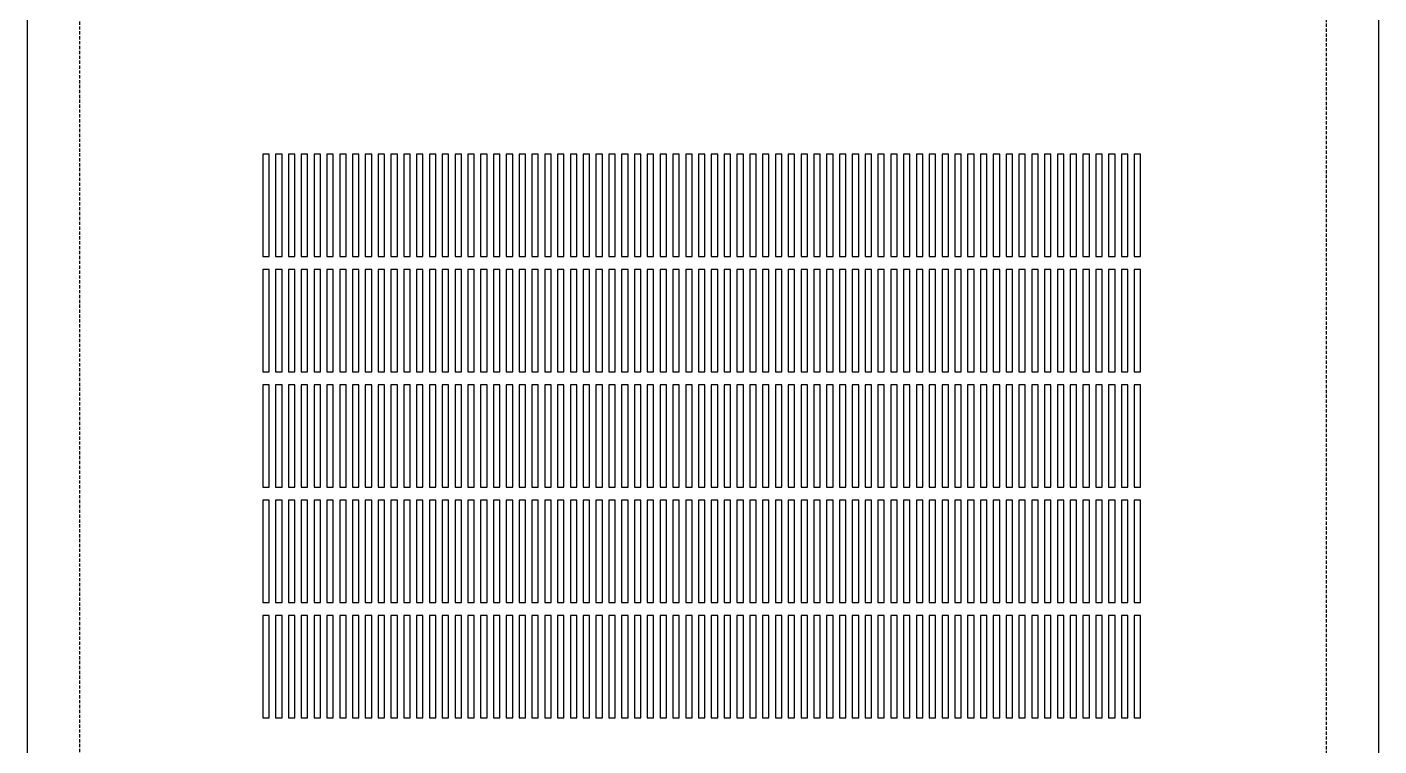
# Model space of a CAD drawing. Header units: millimetres. Extents: x 228 to 755, y -1078 to 1078.
# Drawn here: x 228 to 755, y 517 to 797 of the extents above; entities that cross this region are included whole.
import ezdxf

# ---------------------------------------------------------------- set-up
doc = ezdxf.new("R2010")
doc.units = ezdxf.units.MM
doc.linetypes.add('HIDDEN', pattern=[1.905, 1.27, -0.635])
doc.layers.add('BEND-UP', color=5, linetype='HIDDEN')

msp = doc.modelspace()

# ---------------------------------------------------------------- linework, layer by layer
for p, q in [((227.76, 964), (227.76, 36)), ((755.24, 36), (755.24, 964)), ((322.25, 747.5), (319.75, 747.5)), ((319.75, 747.5), (319.75, 707.5)), ((322.25, 707.5), (322.25, 747.5)), ((327.25, 747.5), (324.75, 747.5)), ((324.75, 747.5), (324.75, 707.5)), ((327.25, 707.5), (327.25, 747.5)), ((332.25, 747.5), (329.75, 747.5)), ((329.75, 747.5), (329.75, 707.5)), ((332.25, 707.5), (332.25, 747.5)), ((337.25, 747.5), (334.75, 747.5)), ((334.75, 747.5), (334.75, 707.5)), ((337.25, 707.5), (337.25, 747.5)), ((342.25, 747.5), (339.75, 747.5)), ((339.75, 747.5), (339.75, 707.5)), ((342.25, 707.5), (342.25, 747.5)), ((347.25, 747.5), (344.75, 747.5)), ((344.75, 747.5), (344.75, 707.5)), ((347.25, 707.5), (347.25, 747.5)), ((352.25, 747.5), (349.75, 747.5)), ((349.75, 747.5), (349.75, 707.5)), ((352.25, 707.5), (352.25, 747.5)), ((357.25, 747.5), (354.75, 747.5)), ((354.75, 747.5), (354.75, 707.5)), ((357.25, 707.5), (357.25, 747.5)), ((362.25, 747.5), (359.75, 747.5)), ((359.75, 747.5), (359.75, 707.5)), ((362.25, 707.5), (362.25, 747.5)), ((367.25, 747.5), (364.75, 747.5)), ((364.75, 747.5), (364.75, 707.5)), ((367.25, 707.5), (367.25, 747.5)), ((372.25, 747.5), (369.75, 747.5)), ((369.75, 747.5), (369.75, 707.5)), ((372.25, 707.5), (372.25, 747.5)), ((377.25, 747.5), (374.75, 747.5)), ((374.75, 747.5), (374.75, 707.5)), ((377.25, 707.5), (377.25, 747.5)), ((382.25, 747.5), (379.75, 747.5)), ((379.75, 747.5), (379.75, 707.5)), ((382.25, 707.5), (382.25, 747.5)), ((387.25, 747.5), (384.75, 747.5)), ((384.75, 747.5), (384.75, 707.5)), ((387.25, 707.5), (387.25, 747.5)), ((392.25, 747.5), (389.75, 747.5)), ((389.75, 747.5), (389.75, 707.5)), ((392.25, 707.5), (392.25, 747.5)), ((397.25, 747.5), (394.75, 747.5)), ((394.75, 747.5), (394.75, 707.5)), ((397.25, 707.5), (397.25, 747.5)), ((402.25, 747.5), (399.75, 747.5)), ((399.75, 747.5), (399.75, 707.5)), ((402.25, 707.5), (402.25, 747.5)), ((407.25, 747.5), (404.75, 747.5)), ((404.75, 747.5), (404.75, 707.5)), ((407.25, 707.5), (407.25, 747.5)), ((412.25, 747.5), (409.75, 747.5)), ((409.75, 747.5), (409.75, 707.5)), ((412.25, 707.5), (412.25, 747.5)), ((417.25, 747.5), (414.75, 747.5)), ((414.75, 747.5), (414.75, 707.5)), ((417.25, 707.5), (417.25, 747.5)), ((422.25, 747.5), (419.75, 747.5)), ((419.75, 747.5), (419.75, 707.5)), ((422.25, 707.5), (422.25, 747.5)), ((427.25, 747.5), (424.75, 747.5)), ((424.75, 747.5), (424.75, 707.5)), ((427.25, 707.5), (427.25, 747.5)), ((432.25, 747.5), (429.75, 747.5)), ((429.75, 747.5), (429.75, 707.5)), ((432.25, 707.5), (432.25, 747.5)), ((437.25, 747.5), (434.75, 747.5)), ((434.75, 747.5), (434.75, 707.5)), ((437.25, 707.5), (437.25, 747.5)), ((442.25, 747.5), (439.75, 747.5)), ((439.75, 747.5), (439.75, 707.5)), ((442.25, 707.5), (442.25, 747.5)), ((447.25, 747.5), (444.75, 747.5)), ((444.75, 747.5), (444.75, 707.5)), ((447.25, 707.5), (447.25, 747.5)), ((452.25, 747.5), (449.75, 747.5)), ((449.75, 747.5), (449.75, 707.5)), ((452.25, 707.5), (452.25, 747.5)), ((457.25, 747.5), (454.75, 747.5)), ((454.75, 747.5), (454.75, 707.5)), ((457.25, 707.5), (457.25, 747.5)), ((462.25, 747.5), (459.75, 747.5)), ((459.75, 747.5), (459.75, 707.5)), ((462.25, 707.5), (462.25, 747.5)), ((467.25, 747.5), (464.75, 747.5)), ((464.75, 747.5), (464.75, 707.5)), ((467.25, 707.5), (467.25, 747.5)), ((472.25, 747.5), (469.75, 747.5)), ((469.75, 747.5), (469.75, 707.5)), ((472.25, 707.5), (472.25, 747.5)), ((477.25, 747.5), (474.75, 747.5)), ((474.75, 747.5), (474.75, 707.5)), ((477.25, 707.5), (477.25, 747.5)), ((482.25, 747.5), (479.75, 747.5)), ((479.75, 747.5), (479.75, 707.5)), ((482.25, 707.5), (482.25, 747.5)), ((487.25, 747.5), (484.75, 747.5)), ((484.75, 747.5), (484.75, 707.5)), ((487.25, 707.5), (487.25, 747.5)), ((492.25, 747.5), (489.75, 747.5)), ((489.75, 747.5), (489.75, 707.5)), ((492.25, 707.5), (492.25, 747.5)), ((497.25, 747.5), (494.75, 747.5)), ((494.75, 747.5), (494.75, 707.5)), ((497.25, 707.5), (497.25, 747.5)), ((502.25, 747.5), (499.75, 747.5)), ((499.75, 747.5), (499.75, 707.5)), ((502.25, 707.5), (502.25, 747.5)), ((507.25, 747.5), (504.75, 747.5)), ((504.75, 747.5), (504.75, 707.5)), ((507.25, 707.5), (507.25, 747.5)), ((512.25, 747.5), (509.75, 747.5)), ((509.75, 747.5), (509.75, 707.5)), ((512.25, 707.5), (512.25, 747.5)), ((517.25, 747.5), (514.75, 747.5)), ((514.75, 747.5), (514.75, 707.5)), ((517.25, 707.5), (517.25, 747.5)), ((522.25, 747.5), (519.75, 747.5)), ((519.75, 747.5), (519.75, 707.5)), ((522.25, 707.5), (522.25, 747.5)), ((527.25, 747.5), (524.75, 747.5)), ((524.75, 747.5), (524.75, 707.5)), ((527.25, 707.5), (527.25, 747.5)), ((532.25, 747.5), (529.75, 747.5)), ((529.75, 747.5), (529.75, 707.5)), ((532.25, 707.5), (532.25, 747.5)), ((537.25, 747.5), (534.75, 747.5)), ((534.75, 747.5), (534.75, 707.5)), ((537.25, 707.5), (537.25, 747.5)), ((542.25, 747.5), (539.75, 747.5)), ((539.75, 747.5), (539.75, 707.5)), ((542.25, 707.5), (542.25, 747.5)), ((547.25, 747.5), (544.75, 747.5)), ((544.75, 747.5), (544.75, 707.5)), ((547.25, 707.5), (547.25, 747.5)), ((552.25, 747.5), (549.75, 747.5)), ((549.75, 747.5), (549.75, 707.5)), ((552.25, 707.5), (552.25, 747.5)), ((557.25, 747.5), (554.75, 747.5)), ((554.75, 747.5), (554.75, 707.5)), ((557.25, 707.5), (557.25, 747.5)), ((562.25, 747.5), (559.75, 747.5)), ((559.75, 747.5), (559.75, 707.5)), ((562.25, 707.5), (562.25, 747.5)), ((567.25, 747.5), (564.75, 747.5)), ((564.75, 747.5), (564.75, 707.5)), ((567.25, 707.5), (567.25, 747.5)), ((572.25, 747.5), (569.75, 747.5)), ((569.75, 747.5), (569.75, 707.5)), ((572.25, 707.5), (572.25, 747.5)), ((577.25, 747.5), (574.75, 747.5)), ((574.75, 747.5), (574.75, 707.5)), ((577.25, 707.5), (577.25, 747.5)), ((582.25, 747.5), (579.75, 747.5)), ((579.75, 747.5), (579.75, 707.5)), ((582.25, 707.5), (582.25, 747.5)), ((587.25, 747.5), (584.75, 747.5)), ((584.75, 747.5), (584.75, 707.5)), ((587.25, 707.5), (587.25, 747.5)), ((592.25, 747.5), (589.75, 747.5)), ((589.75, 747.5), (589.75, 707.5)), ((592.25, 707.5), (592.25, 747.5)), ((597.25, 747.5), (594.75, 747.5)), ((594.75, 747.5), (594.75, 707.5)), ((597.25, 707.5), (597.25, 747.5)), ((602.25, 747.5), (599.75, 747.5)), ((599.75, 747.5), (599.75, 707.5)), ((602.25, 707.5), (602.25, 747.5)), ((607.25, 747.5), (604.75, 747.5)), ((604.75, 747.5), (604.75, 707.5)), ((607.25, 707.5), (607.25, 747.5)), ((612.25, 747.5), (609.75, 747.5)), ((609.75, 747.5), (609.75, 707.5)), ((612.25, 707.5), (612.25, 747.5)), ((617.25, 747.5), (614.75, 747.5)), ((614.75, 747.5), (614.75, 707.5)), ((617.25, 707.5), (617.25, 747.5)), ((622.25, 747.5), (619.75, 747.5)), ((619.75, 747.5), (619.75, 707.5)), ((622.25, 707.5), (622.25, 747.5)), ((627.25, 747.5), (624.75, 747.5)), ((624.75, 747.5), (624.75, 707.5)), ((627.25, 707.5), (627.25, 747.5)), ((632.25, 747.5), (629.75, 747.5)), ((629.75, 747.5), (629.75, 707.5)), ((632.25, 707.5), (632.25, 747.5)), ((637.25, 747.5), (634.75, 747.5)), ((634.75, 747.5), (634.75, 707.5)), ((637.25, 707.5), (637.25, 747.5)), ((642.25, 747.5), (639.75, 747.5)), ((639.75, 747.5), (639.75, 707.5)), ((642.25, 707.5), (642.25, 747.5)), ((647.25, 747.5), (644.75, 747.5)), ((644.75, 747.5), (644.75, 707.5)), ((647.25, 707.5), (647.25, 747.5)), ((652.25, 747.5), (649.75, 747.5)), ((649.75, 747.5), (649.75, 707.5)), ((652.25, 707.5), (652.25, 747.5)), ((657.25, 747.5), (654.75, 747.5)), ((654.75, 747.5), (654.75, 707.5)), ((657.25, 707.5), (657.25, 747.5)), ((662.25, 747.5), (659.75, 747.5)), ((659.75, 747.5), (659.75, 707.5)), ((662.25, 707.5), (662.25, 747.5)), ((319.75, 707.5), (322.25, 707.5)), ((324.75, 707.5), (327.25, 707.5)), ((329.75, 707.5), (332.25, 707.5)), ((334.75, 707.5), (337.25, 707.5)), ((339.75, 707.5), (342.25, 707.5)), ((344.75, 707.5), (347.25, 707.5)), ((349.75, 707.5), (352.25, 707.5)), ((354.75, 707.5), (357.25, 707.5)), ((359.75, 707.5), (362.25, 707.5)), ((364.75, 707.5), (367.25, 707.5)), ((369.75, 707.5), (372.25, 707.5)), ((374.75, 707.5), (377.25, 707.5)), ((379.75, 707.5), (382.25, 707.5)), ((384.75, 707.5), (387.25, 707.5)), ((389.75, 707.5), (392.25, 707.5)), ((394.75, 707.5), (397.25, 707.5)), ((399.75, 707.5), (402.25, 707.5)), ((404.75, 707.5), (407.25, 707.5)), ((409.75, 707.5), (412.25, 707.5)), ((414.75, 707.5), (417.25, 707.5)), ((419.75, 707.5), (422.25, 707.5)), ((424.75, 707.5), (427.25, 707.5)), ((429.75, 707.5), (432.25, 707.5)), ((434.75, 707.5), (437.25, 707.5)), ((439.75, 707.5), (442.25, 707.5)), ((444.75, 707.5), (447.25, 707.5)), ((449.75, 707.5), (452.25, 707.5)), ((454.75, 707.5), (457.25, 707.5)), ((459.75, 707.5), (462.25, 707.5)), ((464.75, 707.5), (467.25, 707.5)), ((469.75, 707.5), (472.25, 707.5)), ((474.75, 707.5), (477.25, 707.5)), ((479.75, 707.5), (482.25, 707.5)), ((484.75, 707.5), (487.25, 707.5)), ((489.75, 707.5), (492.25, 707.5)), ((494.75, 707.5), (497.25, 707.5)), ((499.75, 707.5), (502.25, 707.5)), ((504.75, 707.5), (507.25, 707.5)), ((509.75, 707.5), (512.25, 707.5)), ((514.75, 707.5), (517.25, 707.5)), ((519.75, 707.5), (522.25, 707.5)), ((524.75, 707.5), (527.25, 707.5)), ((529.75, 707.5), (532.25, 707.5)), ((534.75, 707.5), (537.25, 707.5)), ((539.75, 707.5), (542.25, 707.5)), ((544.75, 707.5), (547.25, 707.5)), ((549.75, 707.5), (552.25, 707.5)), ((554.75, 707.5), (557.25, 707.5)), ((559.75, 707.5), (562.25, 707.5)), ((564.75, 707.5), (567.25, 707.5)), ((569.75, 707.5), (572.25, 707.5)), ((574.75, 707.5), (577.25, 707.5)), ((579.75, 707.5), (582.25, 707.5)), ((584.75, 707.5), (587.25, 707.5)), ((589.75, 707.5), (592.25, 707.5)), ((594.75, 707.5), (597.25, 707.5)), ((599.75, 707.5), (602.25, 707.5)), ((604.75, 707.5), (607.25, 707.5)), ((609.75, 707.5), (612.25, 707.5)), ((614.75, 707.5), (617.25, 707.5)), ((619.75, 707.5), (622.25, 707.5)), ((624.75, 707.5), (627.25, 707.5)), ((629.75, 707.5), (632.25, 707.5)), ((634.75, 707.5), (637.25, 707.5)), ((639.75, 707.5), (642.25, 707.5)), ((644.75, 707.5), (647.25, 707.5)), ((649.75, 707.5), (652.25, 707.5)), ((654.75, 707.5), (657.25, 707.5)), ((659.75, 707.5), (662.25, 707.5)), ((322.25, 702.5), (319.75, 702.5)), ((319.75, 702.5), (319.75, 662.5)), ((322.25, 662.5), (322.25, 702.5)), ((327.25, 702.5), (324.75, 702.5)), ((324.75, 702.5), (324.75, 662.5)), ((327.25, 662.5), (327.25, 702.5)), ((332.25, 702.5), (329.75, 702.5)), ((329.75, 702.5), (329.75, 662.5)), ((332.25, 662.5), (332.25, 702.5)), ((337.25, 702.5), (334.75, 702.5)), ((334.75, 702.5), (334.75, 662.5)), ((337.25, 662.5), (337.25, 702.5)), ((342.25, 702.5), (339.75, 702.5)), ((339.75, 702.5), (339.75, 662.5)), ((342.25, 662.5), (342.25, 702.5)), ((347.25, 702.5), (344.75, 702.5)), ((344.75, 702.5), (344.75, 662.5)), ((347.25, 662.5), (347.25, 702.5)), ((352.25, 702.5), (349.75, 702.5)), ((349.75, 702.5), (349.75, 662.5)), ((352.25, 662.5), (352.25, 702.5)), ((357.25, 702.5), (354.75, 702.5)), ((354.75, 702.5), (354.75, 662.5)), ((357.25, 662.5), (357.25, 702.5)), ((362.25, 702.5), (359.75, 702.5)), ((359.75, 702.5), (359.75, 662.5)), ((362.25, 662.5), (362.25, 702.5)), ((367.25, 702.5), (364.75, 702.5)), ((364.75, 702.5), (364.75, 662.5)), ((367.25, 662.5), (367.25, 702.5)), ((372.25, 702.5), (369.75, 702.5)), ((369.75, 702.5), (369.75, 662.5)), ((372.25, 662.5), (372.25, 702.5)), ((377.25, 702.5), (374.75, 702.5)), ((374.75, 702.5), (374.75, 662.5)), ((377.25, 662.5), (377.25, 702.5)), ((382.25, 702.5), (379.75, 702.5)), ((379.75, 702.5), (379.75, 662.5)), ((382.25, 662.5), (382.25, 702.5)), ((387.25, 702.5), (384.75, 702.5)), ((384.75, 702.5), (384.75, 662.5)), ((387.25, 662.5), (387.25, 702.5)), ((392.25, 702.5), (389.75, 702.5)), ((389.75, 702.5), (389.75, 662.5)), ((392.25, 662.5), (392.25, 702.5)), ((397.25, 702.5), (394.75, 702.5)), ((394.75, 702.5), (394.75, 662.5)), ((397.25, 662.5), (397.25, 702.5)), ((402.25, 702.5), (399.75, 702.5)), ((399.75, 702.5), (399.75, 662.5)), ((402.25, 662.5), (402.25, 702.5)), ((407.25, 702.5), (404.75, 702.5)), ((404.75, 702.5), (404.75, 662.5)), ((407.25, 662.5), (407.25, 702.5)), ((412.25, 702.5), (409.75, 702.5)), ((409.75, 702.5), (409.75, 662.5)), ((412.25, 662.5), (412.25, 702.5)), ((417.25, 702.5), (414.75, 702.5)), ((414.75, 702.5), (414.75, 662.5)), ((417.25, 662.5), (417.25, 702.5)), ((422.25, 702.5), (419.75, 702.5)), ((419.75, 702.5), (419.75, 662.5)), ((422.25, 662.5), (422.25, 702.5)), ((427.25, 702.5), (424.75, 702.5)), ((424.75, 702.5), (424.75, 662.5)), ((427.25, 662.5), (427.25, 702.5)), ((432.25, 702.5), (429.75, 702.5)), ((429.75, 702.5), (429.75, 662.5)), ((432.25, 662.5), (432.25, 702.5)), ((437.25, 702.5), (434.75, 702.5)), ((434.75, 702.5), (434.75, 662.5)), ((437.25, 662.5), (437.25, 702.5)), ((442.25, 702.5), (439.75, 702.5)), ((439.75, 702.5), (439.75, 662.5)), ((442.25, 662.5), (442.25, 702.5)), ((447.25, 702.5), (444.75, 702.5)), ((444.75, 702.5), (444.75, 662.5)), ((447.25, 662.5), (447.25, 702.5)), ((452.25, 702.5), (449.75, 702.5)), ((449.75, 702.5), (449.75, 662.5)), ((452.25, 662.5), (452.25, 702.5)), ((457.25, 702.5), (454.75, 702.5)), ((454.75, 702.5), (454.75, 662.5)), ((457.25, 662.5), (457.25, 702.5)), ((462.25, 702.5), (459.75, 702.5)), ((459.75, 702.5), (459.75, 662.5)), ((462.25, 662.5), (462.25, 702.5)), ((467.25, 702.5), (464.75, 702.5)), ((464.75, 702.5), (464.75, 662.5)), ((467.25, 662.5), (467.25, 702.5)), ((472.25, 702.5), (469.75, 702.5)), ((469.75, 702.5), (469.75, 662.5)), ((472.25, 662.5), (472.25, 702.5)), ((477.25, 702.5), (474.75, 702.5)), ((474.75, 702.5), (474.75, 662.5)), ((477.25, 662.5), (477.25, 702.5)), ((482.25, 702.5), (479.75, 702.5)), ((479.75, 702.5), (479.75, 662.5)), ((482.25, 662.5), (482.25, 702.5)), ((487.25, 702.5), (484.75, 702.5)), ((484.75, 702.5), (484.75, 662.5)), ((487.25, 662.5), (487.25, 702.5)), ((492.25, 702.5), (489.75, 702.5)), ((489.75, 702.5), (489.75, 662.5)), ((492.25, 662.5), (492.25, 702.5)), ((497.25, 702.5), (494.75, 702.5)), ((494.75, 702.5), (494.75, 662.5)), ((497.25, 662.5), (497.25, 702.5)), ((502.25, 702.5), (499.75, 702.5)), ((499.75, 702.5), (499.75, 662.5)), ((502.25, 662.5), (502.25, 702.5)), ((507.25, 702.5), (504.75, 702.5)), ((504.75, 702.5), (504.75, 662.5)), ((507.25, 662.5), (507.25, 702.5)), ((512.25, 702.5), (509.75, 702.5)), ((509.75, 702.5), (509.75, 662.5)), ((512.25, 662.5), (512.25, 702.5)), ((517.25, 702.5), (514.75, 702.5)), ((514.75, 702.5), (514.75, 662.5)), ((517.25, 662.5), (517.25, 702.5)), ((522.25, 702.5), (519.75, 702.5)), ((519.75, 702.5), (519.75, 662.5)), ((522.25, 662.5), (522.25, 702.5)), ((527.25, 702.5), (524.75, 702.5)), ((524.75, 702.5), (524.75, 662.5)), ((527.25, 662.5), (527.25, 702.5)), ((532.25, 702.5), (529.75, 702.5)), ((529.75, 702.5), (529.75, 662.5)), ((532.25, 662.5), (532.25, 702.5)), ((537.25, 702.5), (534.75, 702.5)), ((534.75, 702.5), (534.75, 662.5)), ((537.25, 662.5), (537.25, 702.5)), ((542.25, 702.5), (539.75, 702.5)), ((539.75, 702.5), (539.75, 662.5)), ((542.25, 662.5), (542.25, 702.5)), ((547.25, 702.5), (544.75, 702.5)), ((544.75, 702.5), (544.75, 662.5)), ((547.25, 662.5), (547.25, 702.5)), ((552.25, 702.5), (549.75, 702.5)), ((549.75, 702.5), (549.75, 662.5)), ((552.25, 662.5), (552.25, 702.5)), ((557.25, 702.5), (554.75, 702.5)), ((554.75, 702.5), (554.75, 662.5)), ((557.25, 662.5), (557.25, 702.5)), ((562.25, 702.5), (559.75, 702.5)), ((559.75, 702.5), (559.75, 662.5)), ((562.25, 662.5), (562.25, 702.5)), ((567.25, 702.5), (564.75, 702.5)), ((564.75, 702.5), (564.75, 662.5)), ((567.25, 662.5), (567.25, 702.5)), ((572.25, 702.5), (569.75, 702.5)), ((569.75, 702.5), (569.75, 662.5)), ((572.25, 662.5), (572.25, 702.5)), ((577.25, 702.5), (574.75, 702.5)), ((574.75, 702.5), (574.75, 662.5)), ((577.25, 662.5), (577.25, 702.5)), ((582.25, 702.5), (579.75, 702.5)), ((579.75, 702.5), (579.75, 662.5)), ((582.25, 662.5), (582.25, 702.5)), ((587.25, 702.5), (584.75, 702.5)), ((584.75, 702.5), (584.75, 662.5)), ((587.25, 662.5), (587.25, 702.5)), ((592.25, 702.5), (589.75, 702.5)), ((589.75, 702.5), (589.75, 662.5)), ((592.25, 662.5), (592.25, 702.5)), ((597.25, 702.5), (594.75, 702.5)), ((594.75, 702.5), (594.75, 662.5)), ((597.25, 662.5), (597.25, 702.5)), ((602.25, 702.5), (599.75, 702.5)), ((599.75, 702.5), (599.75, 662.5)), ((602.25, 662.5), (602.25, 702.5)), ((607.25, 702.5), (604.75, 702.5)), ((604.75, 702.5), (604.75, 662.5)), ((607.25, 662.5), (607.25, 702.5)), ((612.25, 702.5), (609.75, 702.5)), ((609.75, 702.5), (609.75, 662.5)), ((612.25, 662.5), (612.25, 702.5)), ((617.25, 702.5), (614.75, 702.5)), ((614.75, 702.5), (614.75, 662.5)), ((617.25, 662.5), (617.25, 702.5)), ((622.25, 702.5), (619.75, 702.5)), ((619.75, 702.5), (619.75, 662.5)), ((622.25, 662.5), (622.25, 702.5)), ((627.25, 702.5), (624.75, 702.5)), ((624.75, 702.5), (624.75, 662.5)), ((627.25, 662.5), (627.25, 702.5)), ((632.25, 702.5), (629.75, 702.5)), ((629.75, 702.5), (629.75, 662.5)), ((632.25, 662.5), (632.25, 702.5)), ((637.25, 702.5), (634.75, 702.5)), ((634.75, 702.5), (634.75, 662.5)), ((637.25, 662.5), (637.25, 702.5)), ((642.25, 702.5), (639.75, 702.5)), ((639.75, 702.5), (639.75, 662.5)), ((642.25, 662.5), (642.25, 702.5)), ((647.25, 702.5), (644.75, 702.5)), ((644.75, 702.5), (644.75, 662.5)), ((647.25, 662.5), (647.25, 702.5)), ((652.25, 702.5), (649.75, 702.5)), ((649.75, 702.5), (649.75, 662.5)), ((652.25, 662.5), (652.25, 702.5)), ((657.25, 702.5), (654.75, 702.5)), ((654.75, 702.5), (654.75, 662.5)), ((657.25, 662.5), (657.25, 702.5)), ((662.25, 702.5), (659.75, 702.5)), ((659.75, 702.5), (659.75, 662.5)), ((662.25, 662.5), (662.25, 702.5)), ((319.75, 662.5), (322.25, 662.5)), ((324.75, 662.5), (327.25, 662.5)), ((329.75, 662.5), (332.25, 662.5)), ((334.75, 662.5), (337.25, 662.5)), ((339.75, 662.5), (342.25, 662.5)), ((344.75, 662.5), (347.25, 662.5)), ((349.75, 662.5), (352.25, 662.5)), ((354.75, 662.5), (357.25, 662.5)), ((359.75, 662.5), (362.25, 662.5)), ((364.75, 662.5), (367.25, 662.5)), ((369.75, 662.5), (372.25, 662.5)), ((374.75, 662.5), (377.25, 662.5)), ((379.75, 662.5), (382.25, 662.5)), ((384.75, 662.5), (387.25, 662.5)), ((389.75, 662.5), (392.25, 662.5)), ((394.75, 662.5), (397.25, 662.5)), ((399.75, 662.5), (402.25, 662.5)), ((404.75, 662.5), (407.25, 662.5)), ((409.75, 662.5), (412.25, 662.5)), ((414.75, 662.5), (417.25, 662.5)), ((419.75, 662.5), (422.25, 662.5)), ((424.75, 662.5), (427.25, 662.5)), ((429.75, 662.5), (432.25, 662.5)), ((434.75, 662.5), (437.25, 662.5)), ((439.75, 662.5), (442.25, 662.5)), ((444.75, 662.5), (447.25, 662.5)), ((449.75, 662.5), (452.25, 662.5)), ((454.75, 662.5), (457.25, 662.5)), ((459.75, 662.5), (462.25, 662.5)), ((464.75, 662.5), (467.25, 662.5)), ((469.75, 662.5), (472.25, 662.5)), ((474.75, 662.5), (477.25, 662.5)), ((479.75, 662.5), (482.25, 662.5)), ((484.75, 662.5), (487.25, 662.5)), ((489.75, 662.5), (492.25, 662.5)), ((494.75, 662.5), (497.25, 662.5)), ((499.75, 662.5), (502.25, 662.5)), ((504.75, 662.5), (507.25, 662.5)), ((509.75, 662.5), (512.25, 662.5)), ((514.75, 662.5), (517.25, 662.5)), ((519.75, 662.5), (522.25, 662.5)), ((524.75, 662.5), (527.25, 662.5)), ((529.75, 662.5), (532.25, 662.5)), ((534.75, 662.5), (537.25, 662.5)), ((539.75, 662.5), (542.25, 662.5)), ((544.75, 662.5), (547.25, 662.5)), ((549.75, 662.5), (552.25, 662.5)), ((554.75, 662.5), (557.25, 662.5)), ((559.75, 662.5), (562.25, 662.5)), ((564.75, 662.5), (567.25, 662.5)), ((569.75, 662.5), (572.25, 662.5)), ((574.75, 662.5), (577.25, 662.5)), ((579.75, 662.5), (582.25, 662.5)), ((584.75, 662.5), (587.25, 662.5)), ((589.75, 662.5), (592.25, 662.5)), ((594.75, 662.5), (597.25, 662.5)), ((599.75, 662.5), (602.25, 662.5)), ((604.75, 662.5), (607.25, 662.5)), ((609.75, 662.5), (612.25, 662.5)), ((614.75, 662.5), (617.25, 662.5)), ((619.75, 662.5), (622.25, 662.5)), ((624.75, 662.5), (627.25, 662.5)), ((629.75, 662.5), (632.25, 662.5)), ((634.75, 662.5), (637.25, 662.5)), ((639.75, 662.5), (642.25, 662.5)), ((644.75, 662.5), (647.25, 662.5)), ((649.75, 662.5), (652.25, 662.5)), ((654.75, 662.5), (657.25, 662.5)), ((659.75, 662.5), (662.25, 662.5)), ((322.25, 657.5), (319.75, 657.5)), ((319.75, 657.5), (319.75, 617.5)), ((322.25, 617.5), (322.25, 657.5)), ((327.25, 657.5), (324.75, 657.5)), ((324.75, 657.5), (324.75, 617.5)), ((327.25, 617.5), (327.25, 657.5)), ((332.25, 657.5), (329.75, 657.5)), ((329.75, 657.5), (329.75, 617.5)), ((332.25, 617.5), (332.25, 657.5)), ((337.25, 657.5), (334.75, 657.5)), ((334.75, 657.5), (334.75, 617.5)), ((337.25, 617.5), (337.25, 657.5)), ((342.25, 657.5), (339.75, 657.5)), ((339.75, 657.5), (339.75, 617.5)), ((342.25, 617.5), (342.25, 657.5)), ((347.25, 657.5), (344.75, 657.5)), ((344.75, 657.5), (344.75, 617.5)), ((347.25, 617.5), (347.25, 657.5)), ((352.25, 657.5), (349.75, 657.5)), ((349.75, 657.5), (349.75, 617.5)), ((352.25, 617.5), (352.25, 657.5)), ((357.25, 657.5), (354.75, 657.5)), ((354.75, 657.5), (354.75, 617.5)), ((357.25, 617.5), (357.25, 657.5)), ((362.25, 657.5), (359.75, 657.5)), ((359.75, 657.5), (359.75, 617.5)), ((362.25, 617.5), (362.25, 657.5)), ((367.25, 657.5), (364.75, 657.5)), ((364.75, 657.5), (364.75, 617.5)), ((367.25, 617.5), (367.25, 657.5)), ((372.25, 657.5), (369.75, 657.5)), ((369.75, 657.5), (369.75, 617.5)), ((372.25, 617.5), (372.25, 657.5)), ((377.25, 657.5), (374.75, 657.5)), ((374.75, 657.5), (374.75, 617.5)), ((377.25, 617.5), (377.25, 657.5)), ((382.25, 657.5), (379.75, 657.5)), ((379.75, 657.5), (379.75, 617.5)), ((382.25, 617.5), (382.25, 657.5)), ((387.25, 657.5), (384.75, 657.5)), ((384.75, 657.5), (384.75, 617.5)), ((387.25, 617.5), (387.25, 657.5)), ((392.25, 657.5), (389.75, 657.5)), ((389.75, 657.5), (389.75, 617.5)), ((392.25, 617.5), (392.25, 657.5)), ((397.25, 657.5), (394.75, 657.5)), ((394.75, 657.5), (394.75, 617.5)), ((397.25, 617.5), (397.25, 657.5)), ((402.25, 657.5), (399.75, 657.5)), ((399.75, 657.5), (399.75, 617.5)), ((402.25, 617.5), (402.25, 657.5)), ((407.25, 657.5), (404.75, 657.5)), ((404.75, 657.5), (404.75, 617.5)), ((407.25, 617.5), (407.25, 657.5)), ((412.25, 657.5), (409.75, 657.5)), ((409.75, 657.5), (409.75, 617.5)), ((412.25, 617.5), (412.25, 657.5)), ((417.25, 657.5), (414.75, 657.5)), ((414.75, 657.5), (414.75, 617.5)), ((417.25, 617.5), (417.25, 657.5)), ((422.25, 657.5), (419.75, 657.5)), ((419.75, 657.5), (419.75, 617.5)), ((422.25, 617.5), (422.25, 657.5)), ((427.25, 657.5), (424.75, 657.5)), ((424.75, 657.5), (424.75, 617.5)), ((427.25, 617.5), (427.25, 657.5)), ((432.25, 657.5), (429.75, 657.5)), ((429.75, 657.5), (429.75, 617.5)), ((432.25, 617.5), (432.25, 657.5)), ((437.25, 657.5), (434.75, 657.5)), ((434.75, 657.5), (434.75, 617.5)), ((437.25, 617.5), (437.25, 657.5)), ((442.25, 657.5), (439.75, 657.5)), ((439.75, 657.5), (439.75, 617.5)), ((442.25, 617.5), (442.25, 657.5)), ((447.25, 657.5), (444.75, 657.5)), ((444.75, 657.5), (444.75, 617.5)), ((447.25, 617.5), (447.25, 657.5)), ((452.25, 657.5), (449.75, 657.5)), ((449.75, 657.5), (449.75, 617.5)), ((452.25, 617.5), (452.25, 657.5)), ((457.25, 657.5), (454.75, 657.5)), ((454.75, 657.5), (454.75, 617.5)), ((457.25, 617.5), (457.25, 657.5)), ((462.25, 657.5), (459.75, 657.5)), ((459.75, 657.5), (459.75, 617.5)), ((462.25, 617.5), (462.25, 657.5)), ((467.25, 657.5), (464.75, 657.5)), ((464.75, 657.5), (464.75, 617.5)), ((467.25, 617.5), (467.25, 657.5)), ((472.25, 657.5), (469.75, 657.5)), ((469.75, 657.5), (469.75, 617.5)), ((472.25, 617.5), (472.25, 657.5)), ((477.25, 657.5), (474.75, 657.5)), ((474.75, 657.5), (474.75, 617.5)), ((477.25, 617.5), (477.25, 657.5)), ((482.25, 657.5), (479.75, 657.5)), ((479.75, 657.5), (479.75, 617.5)), ((482.25, 617.5), (482.25, 657.5)), ((487.25, 657.5), (484.75, 657.5)), ((484.75, 657.5), (484.75, 617.5)), ((487.25, 617.5), (487.25, 657.5)), ((492.25, 657.5), (489.75, 657.5)), ((489.75, 657.5), (489.75, 617.5)), ((492.25, 617.5), (492.25, 657.5)), ((497.25, 657.5), (494.75, 657.5)), ((494.75, 657.5), (494.75, 617.5)), ((497.25, 617.5), (497.25, 657.5)), ((502.25, 657.5), (499.75, 657.5)), ((499.75, 657.5), (499.75, 617.5)), ((502.25, 617.5), (502.25, 657.5)), ((507.25, 657.5), (504.75, 657.5)), ((504.75, 657.5), (504.75, 617.5)), ((507.25, 617.5), (507.25, 657.5)), ((512.25, 657.5), (509.75, 657.5)), ((509.75, 657.5), (509.75, 617.5)), ((512.25, 617.5), (512.25, 657.5)), ((517.25, 657.5), (514.75, 657.5)), ((514.75, 657.5), (514.75, 617.5)), ((517.25, 617.5), (517.25, 657.5)), ((522.25, 657.5), (519.75, 657.5)), ((519.75, 657.5), (519.75, 617.5)), ((522.25, 617.5), (522.25, 657.5)), ((527.25, 657.5), (524.75, 657.5)), ((524.75, 657.5), (524.75, 617.5)), ((527.25, 617.5), (527.25, 657.5)), ((532.25, 657.5), (529.75, 657.5)), ((529.75, 657.5), (529.75, 617.5)), ((532.25, 617.5), (532.25, 657.5)), ((537.25, 657.5), (534.75, 657.5)), ((534.75, 657.5), (534.75, 617.5)), ((537.25, 617.5), (537.25, 657.5)), ((542.25, 657.5), (539.75, 657.5)), ((539.75, 657.5), (539.75, 617.5)), ((542.25, 617.5), (542.25, 657.5)), ((547.25, 657.5), (544.75, 657.5)), ((544.75, 657.5), (544.75, 617.5)), ((547.25, 617.5), (547.25, 657.5)), ((552.25, 657.5), (549.75, 657.5)), ((549.75, 657.5), (549.75, 617.5)), ((552.25, 617.5), (552.25, 657.5)), ((557.25, 657.5), (554.75, 657.5)), ((554.75, 657.5), (554.75, 617.5)), ((557.25, 617.5), (557.25, 657.5)), ((562.25, 657.5), (559.75, 657.5)), ((559.75, 657.5), (559.75, 617.5)), ((562.25, 617.5), (562.25, 657.5)), ((567.25, 657.5), (564.75, 657.5)), ((564.75, 657.5), (564.75, 617.5)), ((567.25, 617.5), (567.25, 657.5)), ((572.25, 657.5), (569.75, 657.5)), ((569.75, 657.5), (569.75, 617.5)), ((572.25, 617.5), (572.25, 657.5)), ((577.25, 657.5), (574.75, 657.5)), ((574.75, 657.5), (574.75, 617.5)), ((577.25, 617.5), (577.25, 657.5)), ((582.25, 657.5), (579.75, 657.5)), ((579.75, 657.5), (579.75, 617.5)), ((582.25, 617.5), (582.25, 657.5)), ((587.25, 657.5), (584.75, 657.5)), ((584.75, 657.5), (584.75, 617.5)), ((587.25, 617.5), (587.25, 657.5)), ((592.25, 657.5), (589.75, 657.5)), ((589.75, 657.5), (589.75, 617.5)), ((592.25, 617.5), (592.25, 657.5)), ((597.25, 657.5), (594.75, 657.5)), ((594.75, 657.5), (594.75, 617.5)), ((597.25, 617.5), (597.25, 657.5)), ((602.25, 657.5), (599.75, 657.5)), ((599.75, 657.5), (599.75, 617.5)), ((602.25, 617.5), (602.25, 657.5)), ((607.25, 657.5), (604.75, 657.5)), ((604.75, 657.5), (604.75, 617.5)), ((607.25, 617.5), (607.25, 657.5)), ((612.25, 657.5), (609.75, 657.5)), ((609.75, 657.5), (609.75, 617.5)), ((612.25, 617.5), (612.25, 657.5)), ((617.25, 657.5), (614.75, 657.5)), ((614.75, 657.5), (614.75, 617.5)), ((617.25, 617.5), (617.25, 657.5)), ((622.25, 657.5), (619.75, 657.5)), ((619.75, 657.5), (619.75, 617.5)), ((622.25, 617.5), (622.25, 657.5)), ((627.25, 657.5), (624.75, 657.5)), ((624.75, 657.5), (624.75, 617.5)), ((627.25, 617.5), (627.25, 657.5)), ((632.25, 657.5), (629.75, 657.5)), ((629.75, 657.5), (629.75, 617.5)), ((632.25, 617.5), (632.25, 657.5)), ((637.25, 657.5), (634.75, 657.5)), ((634.75, 657.5), (634.75, 617.5)), ((637.25, 617.5), (637.25, 657.5)), ((642.25, 657.5), (639.75, 657.5)), ((639.75, 657.5), (639.75, 617.5)), ((642.25, 617.5), (642.25, 657.5)), ((647.25, 657.5), (644.75, 657.5)), ((644.75, 657.5), (644.75, 617.5)), ((647.25, 617.5), (647.25, 657.5)), ((652.25, 657.5), (649.75, 657.5)), ((649.75, 657.5), (649.75, 617.5)), ((652.25, 617.5), (652.25, 657.5)), ((657.25, 657.5), (654.75, 657.5)), ((654.75, 657.5), (654.75, 617.5)), ((657.25, 617.5), (657.25, 657.5)), ((662.25, 657.5), (659.75, 657.5)), ((659.75, 657.5), (659.75, 617.5)), ((662.25, 617.5), (662.25, 657.5)), ((319.75, 617.5), (322.25, 617.5)), ((324.75, 617.5), (327.25, 617.5)), ((329.75, 617.5), (332.25, 617.5)), ((334.75, 617.5), (337.25, 617.5)), ((339.75, 617.5), (342.25, 617.5)), ((344.75, 617.5), (347.25, 617.5)), ((349.75, 617.5), (352.25, 617.5)), ((354.75, 617.5), (357.25, 617.5)), ((359.75, 617.5), (362.25, 617.5)), ((364.75, 617.5), (367.25, 617.5)), ((369.75, 617.5), (372.25, 617.5)), ((374.75, 617.5), (377.25, 617.5)), ((379.75, 617.5), (382.25, 617.5)), ((384.75, 617.5), (387.25, 617.5)), ((389.75, 617.5), (392.25, 617.5)), ((394.75, 617.5), (397.25, 617.5)), ((399.75, 617.5), (402.25, 617.5)), ((404.75, 617.5), (407.25, 617.5)), ((409.75, 617.5), (412.25, 617.5)), ((414.75, 617.5), (417.25, 617.5)), ((419.75, 617.5), (422.25, 617.5)), ((424.75, 617.5), (427.25, 617.5)), ((429.75, 617.5), (432.25, 617.5)), ((434.75, 617.5), (437.25, 617.5)), ((439.75, 617.5), (442.25, 617.5)), ((444.75, 617.5), (447.25, 617.5)), ((449.75, 617.5), (452.25, 617.5)), ((454.75, 617.5), (457.25, 617.5)), ((459.75, 617.5), (462.25, 617.5)), ((464.75, 617.5), (467.25, 617.5)), ((469.75, 617.5), (472.25, 617.5)), ((474.75, 617.5), (477.25, 617.5)), ((479.75, 617.5), (482.25, 617.5)), ((484.75, 617.5), (487.25, 617.5)), ((489.75, 617.5), (492.25, 617.5)), ((494.75, 617.5), (497.25, 617.5)), ((499.75, 617.5), (502.25, 617.5)), ((504.75, 617.5), (507.25, 617.5)), ((509.75, 617.5), (512.25, 617.5)), ((514.75, 617.5), (517.25, 617.5)), ((519.75, 617.5), (522.25, 617.5)), ((524.75, 617.5), (527.25, 617.5)), ((529.75, 617.5), (532.25, 617.5)), ((534.75, 617.5), (537.25, 617.5)), ((539.75, 617.5), (542.25, 617.5)), ((544.75, 617.5), (547.25, 617.5)), ((549.75, 617.5), (552.25, 617.5)), ((554.75, 617.5), (557.25, 617.5)), ((559.75, 617.5), (562.25, 617.5)), ((564.75, 617.5), (567.25, 617.5)), ((569.75, 617.5), (572.25, 617.5)), ((574.75, 617.5), (577.25, 617.5)), ((579.75, 617.5), (582.25, 617.5)), ((584.75, 617.5), (587.25, 617.5)), ((589.75, 617.5), (592.25, 617.5)), ((594.75, 617.5), (597.25, 617.5)), ((599.75, 617.5), (602.25, 617.5)), ((604.75, 617.5), (607.25, 617.5)), ((609.75, 617.5), (612.25, 617.5)), ((614.75, 617.5), (617.25, 617.5)), ((619.75, 617.5), (622.25, 617.5)), ((624.75, 617.5), (627.25, 617.5)), ((629.75, 617.5), (632.25, 617.5)), ((634.75, 617.5), (637.25, 617.5)), ((639.75, 617.5), (642.25, 617.5)), ((644.75, 617.5), (647.25, 617.5)), ((649.75, 617.5), (652.25, 617.5)), ((654.75, 617.5), (657.25, 617.5)), ((659.75, 617.5), (662.25, 617.5)), ((322.25, 612.5), (319.75, 612.5)), ((319.75, 612.5), (319.75, 572.5)), ((322.25, 572.5), (322.25, 612.5)), ((327.25, 612.5), (324.75, 612.5)), ((324.75, 612.5), (324.75, 572.5)), ((327.25, 572.5), (327.25, 612.5)), ((332.25, 612.5), (329.75, 612.5)), ((329.75, 612.5), (329.75, 572.5)), ((332.25, 572.5), (332.25, 612.5)), ((337.25, 612.5), (334.75, 612.5)), ((334.75, 612.5), (334.75, 572.5)), ((337.25, 572.5), (337.25, 612.5)), ((342.25, 612.5), (339.75, 612.5)), ((339.75, 612.5), (339.75, 572.5)), ((342.25, 572.5), (342.25, 612.5)), ((347.25, 612.5), (344.75, 612.5)), ((344.75, 612.5), (344.75, 572.5)), ((347.25, 572.5), (347.25, 612.5)), ((352.25, 612.5), (349.75, 612.5)), ((349.75, 612.5), (349.75, 572.5)), ((352.25, 572.5), (352.25, 612.5)), ((357.25, 612.5), (354.75, 612.5)), ((354.75, 612.5), (354.75, 572.5)), ((357.25, 572.5), (357.25, 612.5)), ((362.25, 612.5), (359.75, 612.5)), ((359.75, 612.5), (359.75, 572.5)), ((362.25, 572.5), (362.25, 612.5)), ((367.25, 612.5), (364.75, 612.5)), ((364.75, 612.5), (364.75, 572.5)), ((367.25, 572.5), (367.25, 612.5)), ((372.25, 612.5), (369.75, 612.5)), ((369.75, 612.5), (369.75, 572.5)), ((372.25, 572.5), (372.25, 612.5)), ((377.25, 612.5), (374.75, 612.5)), ((374.75, 612.5), (374.75, 572.5)), ((377.25, 572.5), (377.25, 612.5)), ((382.25, 612.5), (379.75, 612.5)), ((379.75, 612.5), (379.75, 572.5)), ((382.25, 572.5), (382.25, 612.5)), ((387.25, 612.5), (384.75, 612.5)), ((384.75, 612.5), (384.75, 572.5)), ((387.25, 572.5), (387.25, 612.5)), ((392.25, 612.5), (389.75, 612.5)), ((389.75, 612.5), (389.75, 572.5)), ((392.25, 572.5), (392.25, 612.5)), ((397.25, 612.5), (394.75, 612.5)), ((394.75, 612.5), (394.75, 572.5)), ((397.25, 572.5), (397.25, 612.5)), ((402.25, 612.5), (399.75, 612.5)), ((399.75, 612.5), (399.75, 572.5)), ((402.25, 572.5), (402.25, 612.5)), ((407.25, 612.5), (404.75, 612.5)), ((404.75, 612.5), (404.75, 572.5)), ((407.25, 572.5), (407.25, 612.5)), ((412.25, 612.5), (409.75, 612.5)), ((409.75, 612.5), (409.75, 572.5)), ((412.25, 572.5), (412.25, 612.5)), ((417.25, 612.5), (414.75, 612.5)), ((414.75, 612.5), (414.75, 572.5)), ((417.25, 572.5), (417.25, 612.5)), ((422.25, 612.5), (419.75, 612.5)), ((419.75, 612.5), (419.75, 572.5)), ((422.25, 572.5), (422.25, 612.5)), ((427.25, 612.5), (424.75, 612.5)), ((424.75, 612.5), (424.75, 572.5)), ((427.25, 572.5), (427.25, 612.5)), ((432.25, 612.5), (429.75, 612.5)), ((429.75, 612.5), (429.75, 572.5)), ((432.25, 572.5), (432.25, 612.5)), ((437.25, 612.5), (434.75, 612.5)), ((434.75, 612.5), (434.75, 572.5)), ((437.25, 572.5), (437.25, 612.5)), ((442.25, 612.5), (439.75, 612.5)), ((439.75, 612.5), (439.75, 572.5)), ((442.25, 572.5), (442.25, 612.5)), ((447.25, 612.5), (444.75, 612.5)), ((444.75, 612.5), (444.75, 572.5)), ((447.25, 572.5), (447.25, 612.5)), ((452.25, 612.5), (449.75, 612.5)), ((449.75, 612.5), (449.75, 572.5)), ((452.25, 572.5), (452.25, 612.5)), ((457.25, 612.5), (454.75, 612.5)), ((454.75, 612.5), (454.75, 572.5)), ((457.25, 572.5), (457.25, 612.5)), ((462.25, 612.5), (459.75, 612.5)), ((459.75, 612.5), (459.75, 572.5)), ((462.25, 572.5), (462.25, 612.5)), ((467.25, 612.5), (464.75, 612.5)), ((464.75, 612.5), (464.75, 572.5)), ((467.25, 572.5), (467.25, 612.5)), ((472.25, 612.5), (469.75, 612.5)), ((469.75, 612.5), (469.75, 572.5)), ((472.25, 572.5), (472.25, 612.5)), ((477.25, 612.5), (474.75, 612.5)), ((474.75, 612.5), (474.75, 572.5)), ((477.25, 572.5), (477.25, 612.5)), ((482.25, 612.5), (479.75, 612.5)), ((479.75, 612.5), (479.75, 572.5)), ((482.25, 572.5), (482.25, 612.5)), ((487.25, 612.5), (484.75, 612.5)), ((484.75, 612.5), (484.75, 572.5)), ((487.25, 572.5), (487.25, 612.5)), ((492.25, 612.5), (489.75, 612.5)), ((489.75, 612.5), (489.75, 572.5)), ((492.25, 572.5), (492.25, 612.5)), ((497.25, 612.5), (494.75, 612.5)), ((494.75, 612.5), (494.75, 572.5)), ((497.25, 572.5), (497.25, 612.5)), ((502.25, 612.5), (499.75, 612.5)), ((499.75, 612.5), (499.75, 572.5)), ((502.25, 572.5), (502.25, 612.5)), ((507.25, 612.5), (504.75, 612.5)), ((504.75, 612.5), (504.75, 572.5)), ((507.25, 572.5), (507.25, 612.5)), ((512.25, 612.5), (509.75, 612.5)), ((509.75, 612.5), (509.75, 572.5)), ((512.25, 572.5), (512.25, 612.5)), ((517.25, 612.5), (514.75, 612.5)), ((514.75, 612.5), (514.75, 572.5)), ((517.25, 572.5), (517.25, 612.5)), ((522.25, 612.5), (519.75, 612.5)), ((519.75, 612.5), (519.75, 572.5)), ((522.25, 572.5), (522.25, 612.5)), ((527.25, 612.5), (524.75, 612.5)), ((524.75, 612.5), (524.75, 572.5)), ((527.25, 572.5), (527.25, 612.5)), ((532.25, 612.5), (529.75, 612.5)), ((529.75, 612.5), (529.75, 572.5)), ((532.25, 572.5), (532.25, 612.5)), ((537.25, 612.5), (534.75, 612.5)), ((534.75, 612.5), (534.75, 572.5)), ((537.25, 572.5), (537.25, 612.5)), ((542.25, 612.5), (539.75, 612.5)), ((539.75, 612.5), (539.75, 572.5)), ((542.25, 572.5), (542.25, 612.5)), ((547.25, 612.5), (544.75, 612.5)), ((544.75, 612.5), (544.75, 572.5)), ((547.25, 572.5), (547.25, 612.5)), ((552.25, 612.5), (549.75, 612.5)), ((549.75, 612.5), (549.75, 572.5)), ((552.25, 572.5), (552.25, 612.5)), ((557.25, 612.5), (554.75, 612.5)), ((554.75, 612.5), (554.75, 572.5)), ((557.25, 572.5), (557.25, 612.5)), ((562.25, 612.5), (559.75, 612.5)), ((559.75, 612.5), (559.75, 572.5)), ((562.25, 572.5), (562.25, 612.5)), ((567.25, 612.5), (564.75, 612.5)), ((564.75, 612.5), (564.75, 572.5)), ((567.25, 572.5), (567.25, 612.5)), ((572.25, 612.5), (569.75, 612.5)), ((569.75, 612.5), (569.75, 572.5)), ((572.25, 572.5), (572.25, 612.5)), ((577.25, 612.5), (574.75, 612.5)), ((574.75, 612.5), (574.75, 572.5)), ((577.25, 572.5), (577.25, 612.5)), ((582.25, 612.5), (579.75, 612.5)), ((579.75, 612.5), (579.75, 572.5)), ((582.25, 572.5), (582.25, 612.5)), ((587.25, 612.5), (584.75, 612.5)), ((584.75, 612.5), (584.75, 572.5)), ((587.25, 572.5), (587.25, 612.5)), ((592.25, 612.5), (589.75, 612.5)), ((589.75, 612.5), (589.75, 572.5)), ((592.25, 572.5), (592.25, 612.5)), ((597.25, 612.5), (594.75, 612.5)), ((594.75, 612.5), (594.75, 572.5)), ((597.25, 572.5), (597.25, 612.5)), ((602.25, 612.5), (599.75, 612.5)), ((599.75, 612.5), (599.75, 572.5)), ((602.25, 572.5), (602.25, 612.5)), ((607.25, 612.5), (604.75, 612.5)), ((604.75, 612.5), (604.75, 572.5)), ((607.25, 572.5), (607.25, 612.5)), ((612.25, 612.5), (609.75, 612.5)), ((609.75, 612.5), (609.75, 572.5)), ((612.25, 572.5), (612.25, 612.5)), ((617.25, 612.5), (614.75, 612.5)), ((614.75, 612.5), (614.75, 572.5)), ((617.25, 572.5), (617.25, 612.5)), ((622.25, 612.5), (619.75, 612.5)), ((619.75, 612.5), (619.75, 572.5)), ((622.25, 572.5), (622.25, 612.5)), ((627.25, 612.5), (624.75, 612.5)), ((624.75, 612.5), (624.75, 572.5)), ((627.25, 572.5), (627.25, 612.5)), ((632.25, 612.5), (629.75, 612.5)), ((629.75, 612.5), (629.75, 572.5)), ((632.25, 572.5), (632.25, 612.5)), ((637.25, 612.5), (634.75, 612.5)), ((634.75, 612.5), (634.75, 572.5)), ((637.25, 572.5), (637.25, 612.5)), ((642.25, 612.5), (639.75, 612.5)), ((639.75, 612.5), (639.75, 572.5)), ((642.25, 572.5), (642.25, 612.5)), ((647.25, 612.5), (644.75, 612.5)), ((644.75, 612.5), (644.75, 572.5)), ((647.25, 572.5), (647.25, 612.5)), ((652.25, 612.5), (649.75, 612.5)), ((649.75, 612.5), (649.75, 572.5)), ((652.25, 572.5), (652.25, 612.5)), ((657.25, 612.5), (654.75, 612.5)), ((654.75, 612.5), (654.75, 572.5)), ((657.25, 572.5), (657.25, 612.5)), ((662.25, 612.5), (659.75, 612.5)), ((659.75, 612.5), (659.75, 572.5)), ((662.25, 572.5), (662.25, 612.5)), ((319.75, 572.5), (322.25, 572.5)), ((324.75, 572.5), (327.25, 572.5)), ((329.75, 572.5), (332.25, 572.5)), ((334.75, 572.5), (337.25, 572.5)), ((339.75, 572.5), (342.25, 572.5)), ((344.75, 572.5), (347.25, 572.5)), ((349.75, 572.5), (352.25, 572.5)), ((354.75, 572.5), (357.25, 572.5)), ((359.75, 572.5), (362.25, 572.5)), ((364.75, 572.5), (367.25, 572.5)), ((369.75, 572.5), (372.25, 572.5)), ((374.75, 572.5), (377.25, 572.5)), ((379.75, 572.5), (382.25, 572.5)), ((384.75, 572.5), (387.25, 572.5)), ((389.75, 572.5), (392.25, 572.5)), ((394.75, 572.5), (397.25, 572.5)), ((399.75, 572.5), (402.25, 572.5)), ((404.75, 572.5), (407.25, 572.5)), ((409.75, 572.5), (412.25, 572.5)), ((414.75, 572.5), (417.25, 572.5)), ((419.75, 572.5), (422.25, 572.5)), ((424.75, 572.5), (427.25, 572.5)), ((429.75, 572.5), (432.25, 572.5)), ((434.75, 572.5), (437.25, 572.5)), ((439.75, 572.5), (442.25, 572.5)), ((444.75, 572.5), (447.25, 572.5)), ((449.75, 572.5), (452.25, 572.5)), ((454.75, 572.5), (457.25, 572.5)), ((459.75, 572.5), (462.25, 572.5)), ((464.75, 572.5), (467.25, 572.5)), ((469.75, 572.5), (472.25, 572.5)), ((474.75, 572.5), (477.25, 572.5)), ((479.75, 572.5), (482.25, 572.5)), ((484.75, 572.5), (487.25, 572.5)), ((489.75, 572.5), (492.25, 572.5)), ((494.75, 572.5), (497.25, 572.5)), ((499.75, 572.5), (502.25, 572.5)), ((504.75, 572.5), (507.25, 572.5)), ((509.75, 572.5), (512.25, 572.5)), ((514.75, 572.5), (517.25, 572.5)), ((519.75, 572.5), (522.25, 572.5)), ((524.75, 572.5), (527.25, 572.5)), ((529.75, 572.5), (532.25, 572.5)), ((534.75, 572.5), (537.25, 572.5)), ((539.75, 572.5), (542.25, 572.5)), ((544.75, 572.5), (547.25, 572.5)), ((549.75, 572.5), (552.25, 572.5)), ((554.75, 572.5), (557.25, 572.5)), ((559.75, 572.5), (562.25, 572.5)), ((564.75, 572.5), (567.25, 572.5)), ((569.75, 572.5), (572.25, 572.5)), ((574.75, 572.5), (577.25, 572.5)), ((579.75, 572.5), (582.25, 572.5)), ((584.75, 572.5), (587.25, 572.5)), ((589.75, 572.5), (592.25, 572.5)), ((594.75, 572.5), (597.25, 572.5)), ((599.75, 572.5), (602.25, 572.5)), ((604.75, 572.5), (607.25, 572.5)), ((609.75, 572.5), (612.25, 572.5)), ((614.75, 572.5), (617.25, 572.5)), ((619.75, 572.5), (622.25, 572.5)), ((624.75, 572.5), (627.25, 572.5)), ((629.75, 572.5), (632.25, 572.5)), ((634.75, 572.5), (637.25, 572.5)), ((639.75, 572.5), (642.25, 572.5)), ((644.75, 572.5), (647.25, 572.5)), ((649.75, 572.5), (652.25, 572.5)), ((654.75, 572.5), (657.25, 572.5)), ((659.75, 572.5), (662.25, 572.5)), ((322.25, 567.5), (319.75, 567.5)), ((319.75, 567.5), (319.75, 527.5)), ((322.25, 527.5), (322.25, 567.5)), ((327.25, 567.5), (324.75, 567.5)), ((324.75, 567.5), (324.75, 527.5)), ((327.25, 527.5), (327.25, 567.5)), ((332.25, 567.5), (329.75, 567.5)), ((329.75, 567.5), (329.75, 527.5)), ((332.25, 527.5), (332.25, 567.5)), ((337.25, 567.5), (334.75, 567.5)), ((334.75, 567.5), (334.75, 527.5)), ((337.25, 527.5), (337.25, 567.5)), ((342.25, 567.5), (339.75, 567.5)), ((339.75, 567.5), (339.75, 527.5)), ((342.25, 527.5), (342.25, 567.5)), ((347.25, 567.5), (344.75, 567.5)), ((344.75, 567.5), (344.75, 527.5)), ((347.25, 527.5), (347.25, 567.5)), ((352.25, 567.5), (349.75, 567.5)), ((349.75, 567.5), (349.75, 527.5)), ((352.25, 527.5), (352.25, 567.5)), ((357.25, 567.5), (354.75, 567.5)), ((354.75, 567.5), (354.75, 527.5)), ((357.25, 527.5), (357.25, 567.5)), ((362.25, 567.5), (359.75, 567.5)), ((359.75, 567.5), (359.75, 527.5)), ((362.25, 527.5), (362.25, 567.5)), ((367.25, 567.5), (364.75, 567.5)), ((364.75, 567.5), (364.75, 527.5)), ((367.25, 527.5), (367.25, 567.5)), ((372.25, 567.5), (369.75, 567.5)), ((369.75, 567.5), (369.75, 527.5)), ((372.25, 527.5), (372.25, 567.5)), ((377.25, 567.5), (374.75, 567.5)), ((374.75, 567.5), (374.75, 527.5)), ((377.25, 527.5), (377.25, 567.5)), ((382.25, 567.5), (379.75, 567.5)), ((379.75, 567.5), (379.75, 527.5)), ((382.25, 527.5), (382.25, 567.5)), ((387.25, 567.5), (384.75, 567.5)), ((384.75, 567.5), (384.75, 527.5)), ((387.25, 527.5), (387.25, 567.5)), ((392.25, 567.5), (389.75, 567.5)), ((389.75, 567.5), (389.75, 527.5)), ((392.25, 527.5), (392.25, 567.5)), ((397.25, 567.5), (394.75, 567.5)), ((394.75, 567.5), (394.75, 527.5)), ((397.25, 527.5), (397.25, 567.5)), ((402.25, 567.5), (399.75, 567.5)), ((399.75, 567.5), (399.75, 527.5)), ((402.25, 527.5), (402.25, 567.5)), ((407.25, 567.5), (404.75, 567.5)), ((404.75, 567.5), (404.75, 527.5)), ((407.25, 527.5), (407.25, 567.5)), ((412.25, 567.5), (409.75, 567.5)), ((409.75, 567.5), (409.75, 527.5)), ((412.25, 527.5), (412.25, 567.5)), ((417.25, 567.5), (414.75, 567.5)), ((414.75, 567.5), (414.75, 527.5)), ((417.25, 527.5), (417.25, 567.5)), ((422.25, 567.5), (419.75, 567.5)), ((419.75, 567.5), (419.75, 527.5)), ((422.25, 527.5), (422.25, 567.5)), ((427.25, 567.5), (424.75, 567.5)), ((424.75, 567.5), (424.75, 527.5)), ((427.25, 527.5), (427.25, 567.5)), ((432.25, 567.5), (429.75, 567.5)), ((429.75, 567.5), (429.75, 527.5)), ((432.25, 527.5), (432.25, 567.5)), ((437.25, 567.5), (434.75, 567.5)), ((434.75, 567.5), (434.75, 527.5)), ((437.25, 527.5), (437.25, 567.5)), ((442.25, 567.5), (439.75, 567.5)), ((439.75, 567.5), (439.75, 527.5)), ((442.25, 527.5), (442.25, 567.5)), ((447.25, 567.5), (444.75, 567.5)), ((444.75, 567.5), (444.75, 527.5)), ((447.25, 527.5), (447.25, 567.5)), ((452.25, 567.5), (449.75, 567.5)), ((449.75, 567.5), (449.75, 527.5)), ((452.25, 527.5), (452.25, 567.5)), ((457.25, 567.5), (454.75, 567.5)), ((454.75, 567.5), (454.75, 527.5)), ((457.25, 527.5), (457.25, 567.5)), ((462.25, 567.5), (459.75, 567.5)), ((459.75, 567.5), (459.75, 527.5)), ((462.25, 527.5), (462.25, 567.5)), ((467.25, 567.5), (464.75, 567.5)), ((464.75, 567.5), (464.75, 527.5)), ((467.25, 527.5), (467.25, 567.5)), ((472.25, 567.5), (469.75, 567.5)), ((469.75, 567.5), (469.75, 527.5)), ((472.25, 527.5), (472.25, 567.5)), ((477.25, 567.5), (474.75, 567.5)), ((474.75, 567.5), (474.75, 527.5)), ((477.25, 527.5), (477.25, 567.5)), ((482.25, 567.5), (479.75, 567.5)), ((479.75, 567.5), (479.75, 527.5)), ((482.25, 527.5), (482.25, 567.5)), ((487.25, 567.5), (484.75, 567.5)), ((484.75, 567.5), (484.75, 527.5)), ((487.25, 527.5), (487.25, 567.5)), ((492.25, 567.5), (489.75, 567.5)), ((489.75, 567.5), (489.75, 527.5)), ((492.25, 527.5), (492.25, 567.5)), ((497.25, 567.5), (494.75, 567.5)), ((494.75, 567.5), (494.75, 527.5)), ((497.25, 527.5), (497.25, 567.5)), ((502.25, 567.5), (499.75, 567.5)), ((499.75, 567.5), (499.75, 527.5)), ((502.25, 527.5), (502.25, 567.5)), ((507.25, 567.5), (504.75, 567.5)), ((504.75, 567.5), (504.75, 527.5)), ((507.25, 527.5), (507.25, 567.5)), ((512.25, 567.5), (509.75, 567.5)), ((509.75, 567.5), (509.75, 527.5)), ((512.25, 527.5), (512.25, 567.5)), ((517.25, 567.5), (514.75, 567.5)), ((514.75, 567.5), (514.75, 527.5)), ((517.25, 527.5), (517.25, 567.5)), ((522.25, 567.5), (519.75, 567.5)), ((519.75, 567.5), (519.75, 527.5)), ((522.25, 527.5), (522.25, 567.5)), ((527.25, 567.5), (524.75, 567.5)), ((524.75, 567.5), (524.75, 527.5)), ((527.25, 527.5), (527.25, 567.5)), ((532.25, 567.5), (529.75, 567.5)), ((529.75, 567.5), (529.75, 527.5)), ((532.25, 527.5), (532.25, 567.5)), ((537.25, 567.5), (534.75, 567.5)), ((534.75, 567.5), (534.75, 527.5)), ((537.25, 527.5), (537.25, 567.5)), ((542.25, 567.5), (539.75, 567.5)), ((539.75, 567.5), (539.75, 527.5)), ((542.25, 527.5), (542.25, 567.5)), ((547.25, 567.5), (544.75, 567.5)), ((544.75, 567.5), (544.75, 527.5)), ((547.25, 527.5), (547.25, 567.5)), ((552.25, 567.5), (549.75, 567.5)), ((549.75, 567.5), (549.75, 527.5)), ((552.25, 527.5), (552.25, 567.5)), ((557.25, 567.5), (554.75, 567.5)), ((554.75, 567.5), (554.75, 527.5)), ((557.25, 527.5), (557.25, 567.5)), ((562.25, 567.5), (559.75, 567.5)), ((559.75, 567.5), (559.75, 527.5)), ((562.25, 527.5), (562.25, 567.5)), ((567.25, 567.5), (564.75, 567.5)), ((564.75, 567.5), (564.75, 527.5)), ((567.25, 527.5), (567.25, 567.5)), ((572.25, 567.5), (569.75, 567.5)), ((569.75, 567.5), (569.75, 527.5)), ((572.25, 527.5), (572.25, 567.5)), ((577.25, 567.5), (574.75, 567.5)), ((574.75, 567.5), (574.75, 527.5)), ((577.25, 527.5), (577.25, 567.5)), ((582.25, 567.5), (579.75, 567.5)), ((579.75, 567.5), (579.75, 527.5)), ((582.25, 527.5), (582.25, 567.5)), ((587.25, 567.5), (584.75, 567.5)), ((584.75, 567.5), (584.75, 527.5)), ((587.25, 527.5), (587.25, 567.5)), ((592.25, 567.5), (589.75, 567.5)), ((589.75, 567.5), (589.75, 527.5)), ((592.25, 527.5), (592.25, 567.5)), ((597.25, 567.5), (594.75, 567.5)), ((594.75, 567.5), (594.75, 527.5)), ((597.25, 527.5), (597.25, 567.5)), ((602.25, 567.5), (599.75, 567.5)), ((599.75, 567.5), (599.75, 527.5)), ((602.25, 527.5), (602.25, 567.5)), ((607.25, 567.5), (604.75, 567.5)), ((604.75, 567.5), (604.75, 527.5)), ((607.25, 527.5), (607.25, 567.5)), ((612.25, 567.5), (609.75, 567.5)), ((609.75, 567.5), (609.75, 527.5)), ((612.25, 527.5), (612.25, 567.5)), ((617.25, 567.5), (614.75, 567.5)), ((614.75, 567.5), (614.75, 527.5)), ((617.25, 527.5), (617.25, 567.5)), ((622.25, 567.5), (619.75, 567.5)), ((619.75, 567.5), (619.75, 527.5)), ((622.25, 527.5), (622.25, 567.5)), ((627.25, 567.5), (624.75, 567.5)), ((624.75, 567.5), (624.75, 527.5)), ((627.25, 527.5), (627.25, 567.5)), ((632.25, 567.5), (629.75, 567.5)), ((629.75, 567.5), (629.75, 527.5)), ((632.25, 527.5), (632.25, 567.5)), ((637.25, 567.5), (634.75, 567.5)), ((634.75, 567.5), (634.75, 527.5)), ((637.25, 527.5), (637.25, 567.5)), ((642.25, 567.5), (639.75, 567.5)), ((639.75, 567.5), (639.75, 527.5)), ((642.25, 527.5), (642.25, 567.5)), ((647.25, 567.5), (644.75, 567.5)), ((644.75, 567.5), (644.75, 527.5)), ((647.25, 527.5), (647.25, 567.5)), ((652.25, 567.5), (649.75, 567.5)), ((649.75, 567.5), (649.75, 527.5)), ((652.25, 527.5), (652.25, 567.5)), ((657.25, 567.5), (654.75, 567.5)), ((654.75, 567.5), (654.75, 527.5)), ((657.25, 527.5), (657.25, 567.5)), ((662.25, 567.5), (659.75, 567.5)), ((659.75, 567.5), (659.75, 527.5)), ((662.25, 527.5), (662.25, 567.5)), ((319.75, 527.5), (322.25, 527.5)), ((324.75, 527.5), (327.25, 527.5)), ((329.75, 527.5), (332.25, 527.5)), ((334.75, 527.5), (337.25, 527.5)), ((339.75, 527.5), (342.25, 527.5)), ((344.75, 527.5), (347.25, 527.5)), ((349.75, 527.5), (352.25, 527.5)), ((354.75, 527.5), (357.25, 527.5)), ((359.75, 527.5), (362.25, 527.5)), ((364.75, 527.5), (367.25, 527.5)), ((369.75, 527.5), (372.25, 527.5)), ((374.75, 527.5), (377.25, 527.5)), ((379.75, 527.5), (382.25, 527.5)), ((384.75, 527.5), (387.25, 527.5)), ((389.75, 527.5), (392.25, 527.5)), ((394.75, 527.5), (397.25, 527.5)), ((399.75, 527.5), (402.25, 527.5)), ((404.75, 527.5), (407.25, 527.5)), ((409.75, 527.5), (412.25, 527.5)), ((414.75, 527.5), (417.25, 527.5)), ((419.75, 527.5), (422.25, 527.5)), ((424.75, 527.5), (427.25, 527.5)), ((429.75, 527.5), (432.25, 527.5)), ((434.75, 527.5), (437.25, 527.5)), ((439.75, 527.5), (442.25, 527.5)), ((444.75, 527.5), (447.25, 527.5)), ((449.75, 527.5), (452.25, 527.5)), ((454.75, 527.5), (457.25, 527.5)), ((459.75, 527.5), (462.25, 527.5)), ((464.75, 527.5), (467.25, 527.5)), ((469.75, 527.5), (472.25, 527.5)), ((474.75, 527.5), (477.25, 527.5)), ((479.75, 527.5), (482.25, 527.5)), ((484.75, 527.5), (487.25, 527.5)), ((489.75, 527.5), (492.25, 527.5)), ((494.75, 527.5), (497.25, 527.5)), ((499.75, 527.5), (502.25, 527.5)), ((504.75, 527.5), (507.25, 527.5)), ((509.75, 527.5), (512.25, 527.5)), ((514.75, 527.5), (517.25, 527.5)), ((519.75, 527.5), (522.25, 527.5)), ((524.75, 527.5), (527.25, 527.5)), ((529.75, 527.5), (532.25, 527.5)), ((534.75, 527.5), (537.25, 527.5)), ((539.75, 527.5), (542.25, 527.5)), ((544.75, 527.5), (547.25, 527.5)), ((549.75, 527.5), (552.25, 527.5)), ((554.75, 527.5), (557.25, 527.5)), ((559.75, 527.5), (562.25, 527.5)), ((564.75, 527.5), (567.25, 527.5)), ((569.75, 527.5), (572.25, 527.5)), ((574.75, 527.5), (577.25, 527.5)), ((579.75, 527.5), (582.25, 527.5)), ((584.75, 527.5), (587.25, 527.5)), ((589.75, 527.5), (592.25, 527.5)), ((594.75, 527.5), (597.25, 527.5)), ((599.75, 527.5), (602.25, 527.5)), ((604.75, 527.5), (607.25, 527.5)), ((609.75, 527.5), (612.25, 527.5)), ((614.75, 527.5), (617.25, 527.5)), ((619.75, 527.5), (622.25, 527.5)), ((624.75, 527.5), (627.25, 527.5)), ((629.75, 527.5), (632.25, 527.5)), ((634.75, 527.5), (637.25, 527.5)), ((639.75, 527.5), (642.25, 527.5)), ((644.75, 527.5), (647.25, 527.5)), ((649.75, 527.5), (652.25, 527.5)), ((654.75, 527.5), (657.25, 527.5)), ((659.75, 527.5), (662.25, 527.5))]:
    msp.add_line(p, q)
at = {"layer": 'BEND-UP'}
for p, q in [((248.26, 1044.99), (248.26, -1043.5)), ((734.74, -1044.99), (734.74, 1043.5))]:
    msp.add_line(p, q, dxfattribs=at)

doc.saveas('drawing.dxf')
